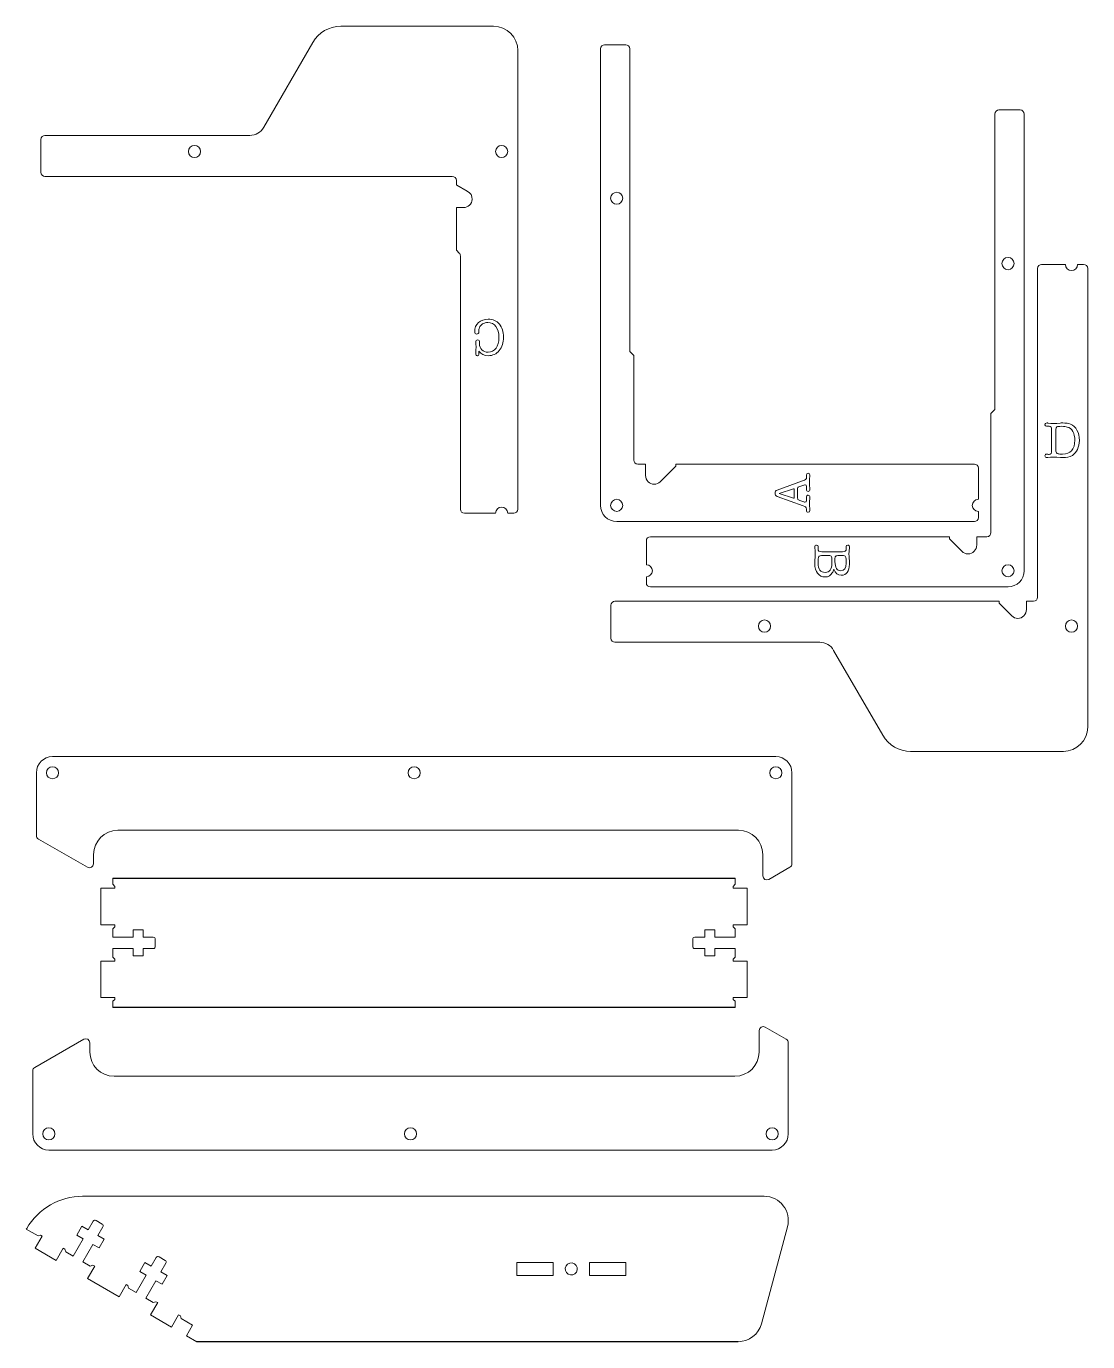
# Model space of a CAD drawing. Header units: inches. Extents: x 1.1 to 52.7, y 1 to 52.6.
# Drawn here: x 4.49 to 14.83, y 39.81 to 52.62 of the extents above; entities that cross this region are included whole.
import ezdxf

# ---------------------------------------------------------------- set-up
doc = ezdxf.new("R2010")
doc.units = ezdxf.units.IN
doc.header["$MEASUREMENT"] = 0
doc.layers.add('Artwork', color=7, linetype='Continuous')

msp = doc.modelspace()

# ---------------------------------------------------------------- linework, layer by layer
at = {"layer": 'Artwork'}
for p, q in [((5.332, 44.324), (11.395, 44.324)), ((11.395, 43.064), (5.332, 43.064)), ((11.423, 39.809), (6.15, 39.809))]:
    msp.add_line(p, q, dxfattribs=at)
at = {"layer": 'Artwork', "lineweight": 5}
for points in [[(7.279, 52.467), (7.335, 52.564), (7.439, 52.624), (7.552, 52.624)], [(7.552, 52.624), (7.552, 52.624), (9.04, 52.624), (9.04, 52.624)], [(9.04, 52.624), (9.171, 52.624), (9.277, 52.518), (9.277, 52.388)], [(6.802, 51.64), (6.802, 51.64), (7.279, 52.467), (7.279, 52.467)], [(10.083, 52.406), (10.083, 52.427), (10.101, 52.445), (10.122, 52.445)], [(10.122, 52.445), (10.122, 52.445), (10.328, 52.445), (10.328, 52.445)], [(10.328, 52.445), (10.35, 52.445), (10.367, 52.427), (10.367, 52.406)], [(9.277, 52.388), (9.277, 52.388), (9.277, 47.919), (9.277, 47.919)], [(10.083, 47.957), (10.083, 47.957), (10.083, 52.406), (10.083, 52.406)], [(13.925, 51.769), (13.925, 51.791), (13.943, 51.809), (13.965, 51.809)], [(13.965, 51.809), (13.965, 51.809), (14.171, 51.809), (14.171, 51.809)], [(14.171, 51.809), (14.192, 51.809), (14.21, 51.791), (14.21, 51.769)], [(14.21, 51.769), (14.21, 51.769), (14.21, 47.32), (14.21, 47.32)], [(4.631, 51.522), (4.631, 51.543), (4.649, 51.561), (4.67, 51.561)], [(4.631, 51.201), (4.631, 51.201), (4.631, 51.522), (4.631, 51.522)], [(4.67, 51.561), (4.67, 51.561), (6.665, 51.561), (6.665, 51.561)], [(6.665, 51.561), (6.722, 51.561), (6.774, 51.591), (6.802, 51.64)], [(4.67, 51.161), (4.649, 51.161), (4.631, 51.179), (4.631, 51.201)], [(8.638, 51.161), (8.638, 51.161), (4.67, 51.161), (4.67, 51.161)], [(8.678, 51.122), (8.678, 51.144), (8.66, 51.161), (8.638, 51.161)], [(8.717, 50.387), (8.717, 50.398), (8.713, 50.408), (8.706, 50.415)], [(8.717, 47.919), (8.717, 47.919), (8.717, 50.387), (8.717, 50.387)], [(14.341, 50.265), (14.341, 50.287), (14.358, 50.304), (14.38, 50.304)], [(14.341, 47.062), (14.341, 47.062), (14.341, 50.265), (14.341, 50.265)], [(14.38, 50.304), (14.38, 50.304), (14.613, 50.304), (14.613, 50.304)], [(14.731, 50.304), (14.731, 50.304), (14.79, 50.304), (14.79, 50.304)], [(14.79, 50.304), (14.812, 50.304), (14.829, 50.287), (14.829, 50.265)], [(14.829, 50.265), (14.829, 50.265), (14.829, 45.796), (14.829, 45.796)], [(10.407, 48.398), (10.407, 48.377), (10.424, 48.359), (10.446, 48.359)], [(13.725, 48.359), (13.746, 48.359), (13.764, 48.341), (13.764, 48.32)], [(13.764, 48.32), (13.764, 48.32), (13.764, 48.016), (13.764, 48.016)], [(10.24, 47.799), (10.153, 47.799), (10.083, 47.87), (10.083, 47.957)], [(8.756, 47.88), (8.735, 47.88), (8.717, 47.898), (8.717, 47.919)], [(9.06, 47.88), (9.06, 47.88), (8.756, 47.88), (8.756, 47.88)], [(9.237, 47.88), (9.237, 47.88), (9.178, 47.88), (9.178, 47.88)], [(9.277, 47.919), (9.277, 47.898), (9.259, 47.88), (9.237, 47.88)], [(13.764, 47.839), (13.764, 47.817), (13.746, 47.799), (13.725, 47.799)], [(13.764, 47.898), (13.764, 47.898), (13.764, 47.839), (13.764, 47.839)], [(13.725, 47.799), (13.725, 47.799), (10.24, 47.799), (10.24, 47.799)], [(13.847, 47.651), (13.868, 47.651), (13.886, 47.669), (13.886, 47.691)], [(10.529, 47.612), (10.529, 47.634), (10.547, 47.651), (10.568, 47.651)], [(10.529, 47.379), (10.529, 47.379), (10.529, 47.612), (10.529, 47.612)], [(14.21, 47.32), (14.21, 47.233), (14.139, 47.163), (14.053, 47.163)], [(10.529, 47.202), (10.529, 47.202), (10.529, 47.261), (10.529, 47.261)], [(10.568, 47.163), (10.547, 47.163), (10.529, 47.18), (10.529, 47.202)], [(14.053, 47.163), (14.053, 47.163), (10.568, 47.163), (10.568, 47.163)], [(14.301, 47.023), (14.323, 47.023), (14.341, 47.04), (14.341, 47.062)], [(10.184, 46.983), (10.184, 47.005), (10.201, 47.023), (10.223, 47.023)], [(10.184, 46.662), (10.184, 46.662), (10.184, 46.983), (10.184, 46.983)], [(10.223, 47.023), (10.223, 47.023), (13.967, 47.023), (13.967, 47.023)], [(10.223, 46.623), (10.201, 46.623), (10.184, 46.641), (10.184, 46.662)], [(12.218, 46.623), (12.218, 46.623), (10.223, 46.623), (10.223, 46.623)], [(12.354, 46.544), (12.326, 46.593), (12.274, 46.623), (12.218, 46.623)], [(12.832, 45.718), (12.832, 45.718), (12.354, 46.544), (12.354, 46.544)], [(14.829, 45.796), (14.829, 45.666), (14.723, 45.56), (14.593, 45.56)], [(13.104, 45.56), (12.992, 45.56), (12.888, 45.62), (12.832, 45.718)], [(4.744, 45.509), (4.657, 45.509), (4.586, 45.439), (4.586, 45.352)], [(11.791, 45.509), (11.791, 45.509), (4.744, 45.509), (4.744, 45.509)], [(11.948, 45.352), (11.948, 45.439), (11.878, 45.509), (11.791, 45.509)], [(14.593, 45.56), (14.593, 45.56), (13.104, 45.56), (13.104, 45.56)], [(4.586, 45.352), (4.586, 45.352), (4.586, 44.739), (4.586, 44.739)], [(11.948, 44.465), (11.948, 44.465), (11.948, 45.352), (11.948, 45.352)], [(4.586, 44.739), (4.586, 44.725), (4.594, 44.712), (4.606, 44.705)], [(5.143, 44.555), (5.143, 44.685), (5.249, 44.791), (5.379, 44.791)], [(5.379, 44.791), (5.379, 44.791), (11.427, 44.791), (11.427, 44.791)], [(11.427, 44.791), (11.558, 44.791), (11.664, 44.685), (11.664, 44.555)], [(4.606, 44.705), (4.606, 44.705), (5.084, 44.431), (5.084, 44.431)], [(5.143, 44.465), (5.143, 44.465), (5.143, 44.555), (5.143, 44.555)], [(11.664, 44.555), (11.664, 44.555), (11.664, 44.347), (11.664, 44.347)], [(5.084, 44.431), (5.111, 44.416), (5.143, 44.435), (5.143, 44.465)], [(11.664, 44.347), (11.664, 44.317), (11.696, 44.298), (11.723, 44.313)], [(11.723, 44.313), (11.723, 44.313), (11.928, 44.431), (11.928, 44.431)], [(11.928, 44.431), (11.941, 44.438), (11.948, 44.451), (11.948, 44.465)], [(5.745, 43.73), (5.745, 43.74), (5.736, 43.749), (5.725, 43.749)], [(5.745, 43.659), (5.745, 43.659), (5.745, 43.73), (5.745, 43.73)], [(11.001, 43.749), (10.99, 43.749), (10.981, 43.74), (10.981, 43.73)], [(10.981, 43.73), (10.981, 43.73), (10.981, 43.659), (10.981, 43.659)], [(5.725, 43.639), (5.736, 43.639), (5.745, 43.648), (5.745, 43.659)], [(10.981, 43.659), (10.981, 43.648), (10.99, 43.639), (11.001, 43.639)], [(11.628, 42.839), (11.628, 42.869), (11.66, 42.888), (11.687, 42.873)], [(11.628, 42.631), (11.628, 42.631), (11.628, 42.839), (11.628, 42.839)], [(11.687, 42.873), (11.687, 42.873), (11.892, 42.755), (11.892, 42.755)], [(4.57, 42.481), (4.57, 42.481), (5.048, 42.755), (5.048, 42.755)], [(5.048, 42.755), (5.074, 42.77), (5.107, 42.751), (5.107, 42.721)], [(5.107, 42.721), (5.107, 42.721), (5.107, 42.631), (5.107, 42.631)], [(11.892, 42.755), (11.905, 42.748), (11.912, 42.735), (11.912, 42.721)], [(11.912, 42.721), (11.912, 42.721), (11.912, 41.834), (11.912, 41.834)], [(5.107, 42.631), (5.107, 42.501), (5.213, 42.395), (5.343, 42.395)], [(11.391, 42.395), (11.522, 42.395), (11.628, 42.501), (11.628, 42.631)], [(4.55, 42.446), (4.55, 42.46), (4.558, 42.474), (4.57, 42.481)], [(4.55, 41.834), (4.55, 41.834), (4.55, 42.446), (4.55, 42.446)], [(5.343, 42.395), (5.343, 42.395), (11.391, 42.395), (11.391, 42.395)], [(4.707, 41.676), (4.621, 41.676), (4.55, 41.747), (4.55, 41.834)], [(11.912, 41.834), (11.912, 41.747), (11.842, 41.676), (11.755, 41.676)], [(11.755, 41.676), (11.755, 41.676), (4.707, 41.676), (4.707, 41.676)], [(4.492, 40.911), (4.604, 41.106), (4.812, 41.226), (5.037, 41.226)], [(5.037, 41.226), (5.037, 41.226), (11.676, 41.226), (11.676, 41.226)], [(11.676, 41.226), (11.831, 41.226), (11.944, 41.079), (11.904, 40.929)], [(5.167, 40.99), (5.157, 40.996), (5.145, 40.992), (5.14, 40.983)], [(5.228, 40.955), (5.228, 40.955), (5.167, 40.99), (5.167, 40.99)], [(5.235, 40.928), (5.241, 40.937), (5.238, 40.949), (5.228, 40.955)], [(11.904, 40.929), (11.904, 40.929), (11.651, 39.984), (11.651, 39.984)], [(5.781, 40.636), (5.771, 40.641), (5.759, 40.638), (5.754, 40.629)], [(5.842, 40.6), (5.842, 40.6), (5.781, 40.636), (5.781, 40.636)], [(5.849, 40.574), (5.855, 40.583), (5.851, 40.595), (5.842, 40.6)], [(11.651, 39.984), (11.623, 39.881), (11.53, 39.809), (11.423, 39.809)]]:
    msp.add_open_spline(points, degree=3, dxfattribs=at)
for points, knots in [([(10.367, 52.406), (10.367, 52.406), (10.367, 49.457), (10.367, 49.457), (10.367, 49.457), (10.367, 49.457), (10.407, 49.417), (10.407, 49.417), (10.407, 49.417), (10.407, 49.417), (10.407, 48.398), (10.407, 48.398)], [0, 0, 0, 0, 0.333333, 0.333333, 0.333333, 0.333333, 0.666667, 0.666667, 0.666667, 0.666667, 1, 1, 1, 1]), ([(13.886, 47.691), (13.886, 47.691), (13.886, 48.852), (13.886, 48.852), (13.886, 48.852), (13.886, 48.852), (13.925, 48.891), (13.925, 48.891), (13.925, 48.891), (13.925, 48.891), (13.925, 51.769), (13.925, 51.769)], [0, 0, 0, 0, 0.333333, 0.333333, 0.333333, 0.333333, 0.666667, 0.666667, 0.666667, 0.666667, 1, 1, 1, 1]), ([(6.186, 51.404), (6.186, 51.436), (6.16, 51.463), (6.127, 51.463), (6.127, 51.463), (6.094, 51.463), (6.068, 51.436), (6.068, 51.404), (6.068, 51.404), (6.068, 51.371), (6.094, 51.345), (6.127, 51.345), (6.127, 51.345), (6.16, 51.345), (6.186, 51.371), (6.186, 51.404)], [0, 0, 0, 0, 0.25, 0.25, 0.25, 0.25, 0.5, 0.5, 0.5, 0.5, 0.75, 0.75, 0.75, 0.75, 1, 1, 1, 1]), ([(9.178, 51.404), (9.178, 51.436), (9.152, 51.463), (9.119, 51.463), (9.119, 51.463), (9.087, 51.463), (9.06, 51.436), (9.06, 51.404), (9.06, 51.404), (9.06, 51.371), (9.087, 51.345), (9.119, 51.345), (9.119, 51.345), (9.152, 51.345), (9.178, 51.371), (9.178, 51.404)], [0, 0, 0, 0, 0.25, 0.25, 0.25, 0.25, 0.5, 0.5, 0.5, 0.5, 0.75, 0.75, 0.75, 0.75, 1, 1, 1, 1]), ([(8.783, 51.019), (8.783, 51.019), (8.684, 51.075), (8.684, 51.075), (8.684, 51.075), (8.684, 51.075), (8.678, 51.075), (8.678, 51.075), (8.678, 51.075), (8.678, 51.075), (8.678, 51.122), (8.678, 51.122)], [0, 0, 0, 0, 0.333333, 0.333333, 0.333333, 0.333333, 0.666667, 0.666667, 0.666667, 0.666667, 1, 1, 1, 1]), ([(8.748, 50.858), (8.792, 50.858), (8.83, 50.893), (8.832, 50.937), (8.832, 50.937), (8.833, 50.973), (8.818, 50.999), (8.783, 51.019)], [0, 0, 0, 0, 0.5, 0.5, 0.5, 0.5, 1, 1, 1, 1]), ([(10.24, 50.89), (10.273, 50.89), (10.299, 50.916), (10.299, 50.949), (10.299, 50.949), (10.299, 50.981), (10.273, 51.008), (10.24, 51.008), (10.24, 51.008), (10.208, 51.008), (10.181, 50.981), (10.181, 50.949), (10.181, 50.949), (10.181, 50.916), (10.208, 50.89), (10.24, 50.89)], [0, 0, 0, 0, 0.25, 0.25, 0.25, 0.25, 0.5, 0.5, 0.5, 0.5, 0.75, 0.75, 0.75, 0.75, 1, 1, 1, 1]), ([(8.706, 50.415), (8.706, 50.415), (8.678, 50.443), (8.678, 50.443), (8.678, 50.443), (8.678, 50.443), (8.678, 50.858), (8.678, 50.858), (8.678, 50.858), (8.678, 50.858), (8.748, 50.858), (8.748, 50.858)], [0, 0, 0, 0, 0.333333, 0.333333, 0.333333, 0.333333, 0.666667, 0.666667, 0.666667, 0.666667, 1, 1, 1, 1]), ([(14.053, 50.372), (14.02, 50.372), (13.993, 50.345), (13.993, 50.312), (13.993, 50.312), (13.993, 50.28), (14.02, 50.253), (14.053, 50.253), (14.053, 50.253), (14.085, 50.253), (14.112, 50.28), (14.112, 50.312), (14.112, 50.312), (14.112, 50.345), (14.085, 50.372), (14.053, 50.372)], [0, 0, 0, 0, 0.25, 0.25, 0.25, 0.25, 0.5, 0.5, 0.5, 0.5, 0.75, 0.75, 0.75, 0.75, 1, 1, 1, 1]), ([(14.613, 50.304), (14.613, 50.272), (14.639, 50.245), (14.672, 50.245), (14.672, 50.245), (14.704, 50.245), (14.731, 50.272), (14.731, 50.304)], [0, 0, 0, 0, 0.5, 0.5, 0.5, 0.5, 1, 1, 1, 1]), ([(10.446, 48.359), (10.446, 48.359), (10.521, 48.359), (10.521, 48.359), (10.521, 48.359), (10.521, 48.359), (10.521, 48.249), (10.521, 48.249)], [0, 0, 0, 0, 0.5, 0.5, 0.5, 0.5, 1, 1, 1, 1]), ([(10.664, 48.187), (10.664, 48.187), (10.816, 48.339), (10.816, 48.339), (10.816, 48.339), (10.816, 48.339), (10.816, 48.359), (10.816, 48.359), (10.816, 48.359), (10.816, 48.359), (13.725, 48.359), (13.725, 48.359)], [0, 0, 0, 0, 0.333333, 0.333333, 0.333333, 0.333333, 0.666667, 0.666667, 0.666667, 0.666667, 1, 1, 1, 1]), ([(10.521, 48.249), (10.521, 48.202), (10.56, 48.161), (10.607, 48.162), (10.607, 48.162), (10.629, 48.163), (10.649, 48.172), (10.664, 48.187)], [0, 0, 0, 0, 0.5, 0.5, 0.5, 0.5, 1, 1, 1, 1]), ([(9.178, 47.88), (9.178, 47.913), (9.152, 47.939), (9.119, 47.939), (9.119, 47.939), (9.087, 47.939), (9.06, 47.913), (9.06, 47.88)], [0, 0, 0, 0, 0.5, 0.5, 0.5, 0.5, 1, 1, 1, 1]), ([(10.24, 47.898), (10.273, 47.898), (10.299, 47.924), (10.299, 47.957), (10.299, 47.957), (10.299, 47.989), (10.273, 48.016), (10.24, 48.016), (10.24, 48.016), (10.208, 48.016), (10.181, 47.989), (10.181, 47.957), (10.181, 47.957), (10.181, 47.924), (10.208, 47.898), (10.24, 47.898)], [0, 0, 0, 0, 0.25, 0.25, 0.25, 0.25, 0.5, 0.5, 0.5, 0.5, 0.75, 0.75, 0.75, 0.75, 1, 1, 1, 1]), ([(13.764, 48.016), (13.731, 48.016), (13.705, 47.989), (13.705, 47.957), (13.705, 47.957), (13.705, 47.924), (13.731, 47.898), (13.764, 47.898)], [0, 0, 0, 0, 0.5, 0.5, 0.5, 0.5, 1, 1, 1, 1]), ([(10.568, 47.651), (10.568, 47.651), (13.483, 47.651), (13.483, 47.651), (13.483, 47.651), (13.483, 47.651), (13.483, 47.631), (13.483, 47.631), (13.483, 47.631), (13.483, 47.631), (13.605, 47.508), (13.605, 47.508)], [0, 0, 0, 0, 0.333333, 0.333333, 0.333333, 0.333333, 0.666667, 0.666667, 0.666667, 0.666667, 1, 1, 1, 1]), ([(13.605, 47.508), (13.62, 47.494), (13.64, 47.484), (13.663, 47.484), (13.663, 47.484), (13.71, 47.483), (13.748, 47.524), (13.748, 47.571)], [0, 0, 0, 0, 0.5, 0.5, 0.5, 0.5, 1, 1, 1, 1]), ([(13.748, 47.571), (13.748, 47.571), (13.748, 47.651), (13.748, 47.651), (13.748, 47.651), (13.748, 47.651), (13.847, 47.651), (13.847, 47.651)], [0, 0, 0, 0, 0.5, 0.5, 0.5, 0.5, 1, 1, 1, 1]), ([(10.529, 47.261), (10.562, 47.261), (10.588, 47.288), (10.588, 47.32), (10.588, 47.32), (10.588, 47.353), (10.562, 47.379), (10.529, 47.379)], [0, 0, 0, 0, 0.5, 0.5, 0.5, 0.5, 1, 1, 1, 1]), ([(14.053, 47.379), (14.02, 47.379), (13.993, 47.353), (13.993, 47.32), (13.993, 47.32), (13.993, 47.288), (14.02, 47.261), (14.053, 47.261), (14.053, 47.261), (14.085, 47.261), (14.112, 47.288), (14.112, 47.32), (14.112, 47.32), (14.112, 47.353), (14.085, 47.379), (14.053, 47.379)], [0, 0, 0, 0, 0.25, 0.25, 0.25, 0.25, 0.5, 0.5, 0.5, 0.5, 0.75, 0.75, 0.75, 0.75, 1, 1, 1, 1]), ([(13.967, 47.023), (13.967, 47.023), (13.967, 47.003), (13.967, 47.003), (13.967, 47.003), (13.967, 47.003), (14.09, 46.88), (14.09, 46.88)], [0, 0, 0, 0, 0.5, 0.5, 0.5, 0.5, 1, 1, 1, 1]), ([(14.09, 46.88), (14.104, 46.865), (14.125, 46.856), (14.147, 46.855), (14.147, 46.855), (14.194, 46.854), (14.233, 46.895), (14.233, 46.943)], [0, 0, 0, 0, 0.5, 0.5, 0.5, 0.5, 1, 1, 1, 1]), ([(14.233, 46.943), (14.233, 46.943), (14.233, 47.023), (14.233, 47.023), (14.233, 47.023), (14.233, 47.023), (14.301, 47.023), (14.301, 47.023)], [0, 0, 0, 0, 0.5, 0.5, 0.5, 0.5, 1, 1, 1, 1]), ([(11.621, 46.781), (11.621, 46.748), (11.647, 46.721), (11.68, 46.721), (11.68, 46.721), (11.712, 46.721), (11.739, 46.748), (11.739, 46.781), (11.739, 46.781), (11.739, 46.813), (11.712, 46.84), (11.68, 46.84), (11.68, 46.84), (11.647, 46.84), (11.621, 46.813), (11.621, 46.781)], [0, 0, 0, 0, 0.25, 0.25, 0.25, 0.25, 0.5, 0.5, 0.5, 0.5, 0.75, 0.75, 0.75, 0.75, 1, 1, 1, 1]), ([(14.613, 46.781), (14.613, 46.748), (14.639, 46.721), (14.672, 46.721), (14.672, 46.721), (14.704, 46.721), (14.731, 46.748), (14.731, 46.781), (14.731, 46.781), (14.731, 46.813), (14.704, 46.84), (14.672, 46.84), (14.672, 46.84), (14.639, 46.84), (14.613, 46.813), (14.613, 46.781)], [0, 0, 0, 0, 0.25, 0.25, 0.25, 0.25, 0.5, 0.5, 0.5, 0.5, 0.75, 0.75, 0.75, 0.75, 1, 1, 1, 1]), ([(4.744, 45.411), (4.711, 45.411), (4.684, 45.384), (4.684, 45.352), (4.684, 45.352), (4.684, 45.319), (4.711, 45.293), (4.744, 45.293), (4.744, 45.293), (4.776, 45.293), (4.803, 45.319), (4.803, 45.352), (4.803, 45.352), (4.803, 45.384), (4.776, 45.411), (4.744, 45.411)], [0, 0, 0, 0, 0.25, 0.25, 0.25, 0.25, 0.5, 0.5, 0.5, 0.5, 0.75, 0.75, 0.75, 0.75, 1, 1, 1, 1]), ([(8.267, 45.411), (8.235, 45.411), (8.208, 45.384), (8.208, 45.352), (8.208, 45.352), (8.208, 45.319), (8.235, 45.293), (8.267, 45.293), (8.267, 45.293), (8.3, 45.293), (8.326, 45.319), (8.326, 45.352), (8.326, 45.352), (8.326, 45.384), (8.3, 45.411), (8.267, 45.411)], [0, 0, 0, 0, 0.25, 0.25, 0.25, 0.25, 0.5, 0.5, 0.5, 0.5, 0.75, 0.75, 0.75, 0.75, 1, 1, 1, 1]), ([(11.791, 45.411), (11.758, 45.411), (11.732, 45.384), (11.732, 45.352), (11.732, 45.352), (11.732, 45.319), (11.758, 45.293), (11.791, 45.293), (11.791, 45.293), (11.823, 45.293), (11.85, 45.319), (11.85, 45.352), (11.85, 45.352), (11.85, 45.384), (11.823, 45.411), (11.791, 45.411)], [0, 0, 0, 0, 0.25, 0.25, 0.25, 0.25, 0.5, 0.5, 0.5, 0.5, 0.75, 0.75, 0.75, 0.75, 1, 1, 1, 1]), ([(5.725, 43.749), (5.725, 43.749), (5.627, 43.749), (5.627, 43.749), (5.627, 43.749), (5.627, 43.749), (5.627, 43.82), (5.627, 43.82), (5.627, 43.82), (5.627, 43.82), (5.529, 43.82), (5.529, 43.82), (5.529, 43.82), (5.529, 43.82), (5.529, 43.749), (5.529, 43.749), (5.529, 43.749), (5.529, 43.749), (5.332, 43.749), (5.332, 43.749), (5.332, 43.749), (5.332, 43.749), (5.332, 43.832), (5.332, 43.832), (5.332, 43.832), (5.332, 43.832), (5.351, 43.852), (5.351, 43.852), (5.351, 43.852), (5.351, 43.852), (5.351, 43.871), (5.351, 43.871), (5.351, 43.871), (5.351, 43.871), (5.214, 43.871), (5.214, 43.871), (5.214, 43.871), (5.214, 43.871), (5.214, 44.226), (5.214, 44.226), (5.214, 44.226), (5.214, 44.226), (5.351, 44.226), (5.351, 44.226), (5.351, 44.226), (5.351, 44.226), (5.351, 44.245), (5.351, 44.245), (5.351, 44.245), (5.351, 44.245), (5.332, 44.265), (5.332, 44.265), (5.332, 44.265), (5.332, 44.265), (5.332, 44.324), (5.332, 44.324)], [0, 0, 0, 0, 0.071429, 0.071429, 0.071429, 0.071429, 0.142857, 0.142857, 0.142857, 0.142857, 0.214286, 0.214286, 0.214286, 0.214286, 0.285714, 0.285714, 0.285714, 0.285714, 0.357143, 0.357143, 0.357143, 0.357143, 0.428571, 0.428571, 0.428571, 0.428571, 0.5, 0.5, 0.5, 0.5, 0.571429, 0.571429, 0.571429, 0.571429, 0.642857, 0.642857, 0.642857, 0.642857, 0.714286, 0.714286, 0.714286, 0.714286, 0.785714, 0.785714, 0.785714, 0.785714, 0.857143, 0.857143, 0.857143, 0.857143, 0.928571, 0.928571, 0.928571, 0.928571, 1, 1, 1, 1]), ([(11.395, 44.324), (11.395, 44.324), (11.395, 44.265), (11.395, 44.265), (11.395, 44.265), (11.395, 44.265), (11.375, 44.245), (11.375, 44.245), (11.375, 44.245), (11.375, 44.245), (11.375, 44.226), (11.375, 44.226), (11.375, 44.226), (11.375, 44.226), (11.513, 44.226), (11.513, 44.226), (11.513, 44.226), (11.513, 44.226), (11.513, 43.871), (11.513, 43.871), (11.513, 43.871), (11.513, 43.871), (11.375, 43.871), (11.375, 43.871), (11.375, 43.871), (11.375, 43.871), (11.375, 43.852), (11.375, 43.852), (11.375, 43.852), (11.375, 43.852), (11.395, 43.832), (11.395, 43.832), (11.395, 43.832), (11.395, 43.832), (11.395, 43.749), (11.395, 43.749), (11.395, 43.749), (11.395, 43.749), (11.198, 43.749), (11.198, 43.749), (11.198, 43.749), (11.198, 43.749), (11.198, 43.82), (11.198, 43.82), (11.198, 43.82), (11.198, 43.82), (11.099, 43.82), (11.099, 43.82), (11.099, 43.82), (11.099, 43.82), (11.099, 43.749), (11.099, 43.749), (11.099, 43.749), (11.099, 43.749), (11.001, 43.749), (11.001, 43.749)], [0, 0, 0, 0, 0.071429, 0.071429, 0.071429, 0.071429, 0.142857, 0.142857, 0.142857, 0.142857, 0.214286, 0.214286, 0.214286, 0.214286, 0.285714, 0.285714, 0.285714, 0.285714, 0.357143, 0.357143, 0.357143, 0.357143, 0.428571, 0.428571, 0.428571, 0.428571, 0.5, 0.5, 0.5, 0.5, 0.571429, 0.571429, 0.571429, 0.571429, 0.642857, 0.642857, 0.642857, 0.642857, 0.714286, 0.714286, 0.714286, 0.714286, 0.785714, 0.785714, 0.785714, 0.785714, 0.857143, 0.857143, 0.857143, 0.857143, 0.928571, 0.928571, 0.928571, 0.928571, 1, 1, 1, 1]), ([(5.332, 43.064), (5.332, 43.064), (5.332, 43.127), (5.332, 43.127), (5.332, 43.127), (5.332, 43.127), (5.351, 43.143), (5.351, 43.143), (5.351, 43.143), (5.351, 43.143), (5.351, 43.163), (5.351, 43.163), (5.351, 43.163), (5.351, 43.163), (5.214, 43.163), (5.214, 43.163), (5.214, 43.163), (5.214, 43.163), (5.214, 43.517), (5.214, 43.517), (5.214, 43.517), (5.214, 43.517), (5.351, 43.517), (5.351, 43.517), (5.351, 43.517), (5.351, 43.517), (5.351, 43.537), (5.351, 43.537), (5.351, 43.537), (5.351, 43.537), (5.332, 43.556), (5.332, 43.556), (5.332, 43.556), (5.332, 43.556), (5.332, 43.639), (5.332, 43.639), (5.332, 43.639), (5.332, 43.639), (5.529, 43.639), (5.529, 43.639), (5.529, 43.639), (5.529, 43.639), (5.529, 43.568), (5.529, 43.568), (5.529, 43.568), (5.529, 43.568), (5.627, 43.568), (5.627, 43.568), (5.627, 43.568), (5.627, 43.568), (5.627, 43.639), (5.627, 43.639), (5.627, 43.639), (5.627, 43.639), (5.725, 43.639), (5.725, 43.639)], [0, 0, 0, 0, 0.071429, 0.071429, 0.071429, 0.071429, 0.142857, 0.142857, 0.142857, 0.142857, 0.214286, 0.214286, 0.214286, 0.214286, 0.285714, 0.285714, 0.285714, 0.285714, 0.357143, 0.357143, 0.357143, 0.357143, 0.428571, 0.428571, 0.428571, 0.428571, 0.5, 0.5, 0.5, 0.5, 0.571429, 0.571429, 0.571429, 0.571429, 0.642857, 0.642857, 0.642857, 0.642857, 0.714286, 0.714286, 0.714286, 0.714286, 0.785714, 0.785714, 0.785714, 0.785714, 0.857143, 0.857143, 0.857143, 0.857143, 0.928571, 0.928571, 0.928571, 0.928571, 1, 1, 1, 1]), ([(11.001, 43.639), (11.001, 43.639), (11.099, 43.639), (11.099, 43.639), (11.099, 43.639), (11.099, 43.639), (11.099, 43.568), (11.099, 43.568), (11.099, 43.568), (11.099, 43.568), (11.198, 43.568), (11.198, 43.568), (11.198, 43.568), (11.198, 43.568), (11.198, 43.639), (11.198, 43.639), (11.198, 43.639), (11.198, 43.639), (11.395, 43.639), (11.395, 43.639), (11.395, 43.639), (11.395, 43.639), (11.395, 43.556), (11.395, 43.556), (11.395, 43.556), (11.395, 43.556), (11.375, 43.537), (11.375, 43.537), (11.375, 43.537), (11.375, 43.537), (11.375, 43.517), (11.375, 43.517), (11.375, 43.517), (11.375, 43.517), (11.513, 43.517), (11.513, 43.517), (11.513, 43.517), (11.513, 43.517), (11.513, 43.163), (11.513, 43.163), (11.513, 43.163), (11.513, 43.163), (11.375, 43.163), (11.375, 43.163), (11.375, 43.163), (11.375, 43.163), (11.375, 43.143), (11.375, 43.143), (11.375, 43.143), (11.375, 43.143), (11.395, 43.127), (11.395, 43.127), (11.395, 43.127), (11.395, 43.127), (11.395, 43.064), (11.395, 43.064)], [0, 0, 0, 0, 0.071429, 0.071429, 0.071429, 0.071429, 0.142857, 0.142857, 0.142857, 0.142857, 0.214286, 0.214286, 0.214286, 0.214286, 0.285714, 0.285714, 0.285714, 0.285714, 0.357143, 0.357143, 0.357143, 0.357143, 0.428571, 0.428571, 0.428571, 0.428571, 0.5, 0.5, 0.5, 0.5, 0.571429, 0.571429, 0.571429, 0.571429, 0.642857, 0.642857, 0.642857, 0.642857, 0.714286, 0.714286, 0.714286, 0.714286, 0.785714, 0.785714, 0.785714, 0.785714, 0.857143, 0.857143, 0.857143, 0.857143, 0.928571, 0.928571, 0.928571, 0.928571, 1, 1, 1, 1]), ([(4.707, 41.893), (4.675, 41.893), (4.648, 41.867), (4.648, 41.834), (4.648, 41.834), (4.648, 41.801), (4.675, 41.775), (4.707, 41.775), (4.707, 41.775), (4.74, 41.775), (4.767, 41.801), (4.767, 41.834), (4.767, 41.834), (4.767, 41.867), (4.74, 41.893), (4.707, 41.893)], [0, 0, 0, 0, 0.25, 0.25, 0.25, 0.25, 0.5, 0.5, 0.5, 0.5, 0.75, 0.75, 0.75, 0.75, 1, 1, 1, 1]), ([(8.231, 41.893), (8.198, 41.893), (8.172, 41.867), (8.172, 41.834), (8.172, 41.834), (8.172, 41.801), (8.198, 41.775), (8.231, 41.775), (8.231, 41.775), (8.264, 41.775), (8.29, 41.801), (8.29, 41.834), (8.29, 41.834), (8.29, 41.867), (8.264, 41.893), (8.231, 41.893)], [0, 0, 0, 0, 0.25, 0.25, 0.25, 0.25, 0.5, 0.5, 0.5, 0.5, 0.75, 0.75, 0.75, 0.75, 1, 1, 1, 1]), ([(11.755, 41.893), (11.722, 41.893), (11.696, 41.867), (11.696, 41.834), (11.696, 41.834), (11.696, 41.801), (11.722, 41.775), (11.755, 41.775), (11.755, 41.775), (11.787, 41.775), (11.814, 41.801), (11.814, 41.834), (11.814, 41.834), (11.814, 41.867), (11.787, 41.893), (11.755, 41.893)], [0, 0, 0, 0, 0.25, 0.25, 0.25, 0.25, 0.5, 0.5, 0.5, 0.5, 0.75, 0.75, 0.75, 0.75, 1, 1, 1, 1]), ([(5.14, 40.983), (5.14, 40.983), (5.091, 40.898), (5.091, 40.898), (5.091, 40.898), (5.091, 40.898), (5.029, 40.933), (5.029, 40.933), (5.029, 40.933), (5.029, 40.933), (4.98, 40.848), (4.98, 40.848), (4.98, 40.848), (4.98, 40.848), (5.042, 40.812), (5.042, 40.812), (5.042, 40.812), (5.042, 40.812), (4.943, 40.642), (4.943, 40.642), (4.943, 40.642), (4.943, 40.642), (4.872, 40.683), (4.872, 40.683), (4.872, 40.683), (4.872, 40.683), (4.864, 40.71), (4.864, 40.71), (4.864, 40.71), (4.864, 40.71), (4.847, 40.72), (4.847, 40.72), (4.847, 40.72), (4.847, 40.72), (4.778, 40.601), (4.778, 40.601), (4.778, 40.601), (4.778, 40.601), (4.574, 40.719), (4.574, 40.719), (4.574, 40.719), (4.574, 40.719), (4.643, 40.838), (4.643, 40.838), (4.643, 40.838), (4.643, 40.838), (4.626, 40.848), (4.626, 40.848), (4.626, 40.848), (4.626, 40.848), (4.602, 40.839), (4.602, 40.839), (4.602, 40.839), (4.602, 40.839), (4.488, 40.905), (4.488, 40.905), (4.488, 40.905), (4.488, 40.905), (4.492, 40.911), (4.492, 40.911)], [0, 0, 0, 0, 0.066667, 0.066667, 0.066667, 0.066667, 0.133333, 0.133333, 0.133333, 0.133333, 0.2, 0.2, 0.2, 0.2, 0.266667, 0.266667, 0.266667, 0.266667, 0.333333, 0.333333, 0.333333, 0.333333, 0.4, 0.4, 0.4, 0.4, 0.466667, 0.466667, 0.466667, 0.466667, 0.533333, 0.533333, 0.533333, 0.533333, 0.6, 0.6, 0.6, 0.6, 0.666667, 0.666667, 0.666667, 0.666667, 0.733333, 0.733333, 0.733333, 0.733333, 0.8, 0.8, 0.8, 0.8, 0.866667, 0.866667, 0.866667, 0.866667, 0.933333, 0.933333, 0.933333, 0.933333, 1, 1, 1, 1]), ([(5.754, 40.629), (5.754, 40.629), (5.704, 40.543), (5.704, 40.543), (5.704, 40.543), (5.704, 40.543), (5.643, 40.579), (5.643, 40.579), (5.643, 40.579), (5.643, 40.579), (5.594, 40.494), (5.594, 40.494), (5.594, 40.494), (5.594, 40.494), (5.655, 40.458), (5.655, 40.458), (5.655, 40.458), (5.655, 40.458), (5.557, 40.288), (5.557, 40.288), (5.557, 40.288), (5.557, 40.288), (5.485, 40.329), (5.485, 40.329), (5.485, 40.329), (5.485, 40.329), (5.478, 40.356), (5.478, 40.356), (5.478, 40.356), (5.478, 40.356), (5.461, 40.366), (5.461, 40.366), (5.461, 40.366), (5.461, 40.366), (5.392, 40.246), (5.392, 40.246), (5.392, 40.246), (5.392, 40.246), (5.085, 40.424), (5.085, 40.424), (5.085, 40.424), (5.085, 40.424), (5.154, 40.543), (5.154, 40.543), (5.154, 40.543), (5.154, 40.543), (5.137, 40.553), (5.137, 40.553), (5.137, 40.553), (5.137, 40.553), (5.11, 40.546), (5.11, 40.546), (5.11, 40.546), (5.11, 40.546), (5.039, 40.587), (5.039, 40.587), (5.039, 40.587), (5.039, 40.587), (5.137, 40.757), (5.137, 40.757), (5.137, 40.757), (5.137, 40.757), (5.198, 40.722), (5.198, 40.722), (5.198, 40.722), (5.198, 40.722), (5.248, 40.807), (5.248, 40.807), (5.248, 40.807), (5.248, 40.807), (5.186, 40.843), (5.186, 40.843), (5.186, 40.843), (5.186, 40.843), (5.235, 40.928), (5.235, 40.928)], [0, 0, 0, 0, 0.052632, 0.052632, 0.052632, 0.052632, 0.105263, 0.105263, 0.105263, 0.105263, 0.157895, 0.157895, 0.157895, 0.157895, 0.210526, 0.210526, 0.210526, 0.210526, 0.263158, 0.263158, 0.263158, 0.263158, 0.315789, 0.315789, 0.315789, 0.315789, 0.368421, 0.368421, 0.368421, 0.368421, 0.421053, 0.421053, 0.421053, 0.421053, 0.473684, 0.473684, 0.473684, 0.473684, 0.526316, 0.526316, 0.526316, 0.526316, 0.578947, 0.578947, 0.578947, 0.578947, 0.631579, 0.631579, 0.631579, 0.631579, 0.684211, 0.684211, 0.684211, 0.684211, 0.736842, 0.736842, 0.736842, 0.736842, 0.789474, 0.789474, 0.789474, 0.789474, 0.842105, 0.842105, 0.842105, 0.842105, 0.894737, 0.894737, 0.894737, 0.894737, 0.947368, 0.947368, 0.947368, 0.947368, 1, 1, 1, 1]), ([(6.15, 39.809), (6.15, 39.809), (6.048, 39.867), (6.048, 39.867), (6.048, 39.867), (6.048, 39.867), (6.107, 39.97), (6.107, 39.97), (6.107, 39.97), (6.107, 39.97), (5.997, 40.034), (5.997, 40.034), (5.997, 40.034), (5.997, 40.034), (5.989, 40.061), (5.989, 40.061), (5.989, 40.061), (5.989, 40.061), (5.972, 40.07), (5.972, 40.07), (5.972, 40.07), (5.972, 40.07), (5.904, 39.951), (5.904, 39.951), (5.904, 39.951), (5.904, 39.951), (5.699, 40.069), (5.699, 40.069), (5.699, 40.069), (5.699, 40.069), (5.768, 40.189), (5.768, 40.189), (5.768, 40.189), (5.768, 40.189), (5.751, 40.198), (5.751, 40.198), (5.751, 40.198), (5.751, 40.198), (5.724, 40.191), (5.724, 40.191), (5.724, 40.191), (5.724, 40.191), (5.652, 40.233), (5.652, 40.233), (5.652, 40.233), (5.652, 40.233), (5.751, 40.403), (5.751, 40.403), (5.751, 40.403), (5.751, 40.403), (5.812, 40.368), (5.812, 40.368), (5.812, 40.368), (5.812, 40.368), (5.861, 40.453), (5.861, 40.453), (5.861, 40.453), (5.861, 40.453), (5.8, 40.488), (5.8, 40.488), (5.8, 40.488), (5.8, 40.488), (5.849, 40.574), (5.849, 40.574)], [0, 0, 0, 0, 0.0625, 0.0625, 0.0625, 0.0625, 0.125, 0.125, 0.125, 0.125, 0.1875, 0.1875, 0.1875, 0.1875, 0.25, 0.25, 0.25, 0.25, 0.3125, 0.3125, 0.3125, 0.3125, 0.375, 0.375, 0.375, 0.375, 0.4375, 0.4375, 0.4375, 0.4375, 0.5, 0.5, 0.5, 0.5, 0.5625, 0.5625, 0.5625, 0.5625, 0.625, 0.625, 0.625, 0.625, 0.6875, 0.6875, 0.6875, 0.6875, 0.75, 0.75, 0.75, 0.75, 0.8125, 0.8125, 0.8125, 0.8125, 0.875, 0.875, 0.875, 0.875, 0.9375, 0.9375, 0.9375, 0.9375, 1, 1, 1, 1]), ([(9.62, 40.454), (9.62, 40.454), (9.62, 40.58), (9.62, 40.58), (9.62, 40.58), (9.62, 40.58), (9.266, 40.58), (9.266, 40.58), (9.266, 40.58), (9.266, 40.58), (9.266, 40.454), (9.266, 40.454), (9.266, 40.454), (9.266, 40.454), (9.62, 40.454), (9.62, 40.454)], [0, 0, 0, 0, 0.25, 0.25, 0.25, 0.25, 0.5, 0.5, 0.5, 0.5, 0.75, 0.75, 0.75, 0.75, 1, 1, 1, 1]), ([(9.789, 40.459), (9.822, 40.454), (9.851, 40.477), (9.856, 40.509), (9.856, 40.509), (9.861, 40.541), (9.838, 40.571), (9.806, 40.576), (9.806, 40.576), (9.773, 40.58), (9.744, 40.558), (9.739, 40.526), (9.739, 40.526), (9.734, 40.493), (9.757, 40.463), (9.789, 40.459)], [0, 0, 0, 0, 0.25, 0.25, 0.25, 0.25, 0.5, 0.5, 0.5, 0.5, 0.75, 0.75, 0.75, 0.75, 1, 1, 1, 1]), ([(10.329, 40.454), (10.329, 40.454), (10.329, 40.58), (10.329, 40.58), (10.329, 40.58), (10.329, 40.58), (9.975, 40.58), (9.975, 40.58), (9.975, 40.58), (9.975, 40.58), (9.975, 40.454), (9.975, 40.454), (9.975, 40.454), (9.975, 40.454), (10.329, 40.454), (10.329, 40.454)], [0, 0, 0, 0, 0.25, 0.25, 0.25, 0.25, 0.5, 0.5, 0.5, 0.5, 0.75, 0.75, 0.75, 0.75, 1, 1, 1, 1])]:
    msp.add_open_spline(points, degree=3, knots=knots, dxfattribs=at)
at = {"layer": 'Artwork', "color": 22, "lineweight": 5}
for points, knots in [([(8.904, 49.53), (8.903, 49.506), (8.91, 49.486), (8.926, 49.472), (8.926, 49.472), (8.942, 49.457), (8.962, 49.449), (8.987, 49.449), (8.987, 49.449), (9.02, 49.449), (9.046, 49.462), (9.065, 49.487), (9.065, 49.487), (9.083, 49.513), (9.093, 49.548), (9.093, 49.592), (9.093, 49.592), (9.093, 49.638), (9.083, 49.674), (9.064, 49.699), (9.064, 49.699), (9.045, 49.725), (9.018, 49.738), (8.984, 49.738), (8.984, 49.738), (8.965, 49.738), (8.949, 49.733), (8.934, 49.724), (8.934, 49.724), (8.919, 49.715), (8.909, 49.703), (8.903, 49.688), (8.903, 49.688), (8.899, 49.679), (8.897, 49.666), (8.897, 49.649), (8.897, 49.649), (8.897, 49.634), (8.89, 49.626), (8.877, 49.626), (8.877, 49.626), (8.864, 49.626), (8.857, 49.634), (8.857, 49.649), (8.857, 49.649), (8.857, 49.685), (8.869, 49.714), (8.894, 49.737), (8.894, 49.737), (8.918, 49.759), (8.95, 49.771), (8.989, 49.771), (8.989, 49.771), (9.034, 49.771), (9.07, 49.755), (9.097, 49.723), (9.097, 49.723), (9.124, 49.692), (9.137, 49.649), (9.137, 49.597), (9.137, 49.597), (9.137, 49.542), (9.123, 49.499), (9.096, 49.465), (9.096, 49.465), (9.068, 49.432), (9.032, 49.415), (8.987, 49.415)], [0, 0, 0, 0, 0.058824, 0.058824, 0.058824, 0.058824, 0.117647, 0.117647, 0.117647, 0.117647, 0.176471, 0.176471, 0.176471, 0.176471, 0.235294, 0.235294, 0.235294, 0.235294, 0.294118, 0.294118, 0.294118, 0.294118, 0.352941, 0.352941, 0.352941, 0.352941, 0.411765, 0.411765, 0.411765, 0.411765, 0.470588, 0.470588, 0.470588, 0.470588, 0.529412, 0.529412, 0.529412, 0.529412, 0.588235, 0.588235, 0.588235, 0.588235, 0.647059, 0.647059, 0.647059, 0.647059, 0.705882, 0.705882, 0.705882, 0.705882, 0.764706, 0.764706, 0.764706, 0.764706, 0.823529, 0.823529, 0.823529, 0.823529, 0.882353, 0.882353, 0.882353, 0.882353, 0.941176, 0.941176, 0.941176, 0.941176, 1, 1, 1, 1]), ([(8.867, 49.546), (8.867, 49.561), (8.873, 49.569), (8.885, 49.569), (8.885, 49.569), (8.898, 49.569), (8.904, 49.562), (8.904, 49.547)], [0, 0, 0, 0, 0.5, 0.5, 0.5, 0.5, 1, 1, 1, 1]), ([(8.869, 49.522), (8.869, 49.522), (8.867, 49.541), (8.867, 49.541), (8.867, 49.541), (8.867, 49.541), (8.867, 49.546), (8.867, 49.546)], [0, 0, 0, 0, 0.5, 0.5, 0.5, 0.5, 1, 1, 1, 1]), ([(8.897, 49.452), (8.897, 49.45), (8.897, 49.448), (8.897, 49.446), (8.897, 49.446), (8.897, 49.444), (8.898, 49.443), (8.898, 49.443), (8.898, 49.443), (8.898, 49.435), (8.899, 49.432), (8.899, 49.433), (8.899, 49.433), (8.899, 49.421), (8.893, 49.415), (8.883, 49.415), (8.883, 49.415), (8.872, 49.415), (8.867, 49.422), (8.867, 49.436), (8.867, 49.436), (8.867, 49.439), (8.867, 49.447), (8.868, 49.46), (8.868, 49.46), (8.869, 49.477), (8.87, 49.488), (8.87, 49.495), (8.87, 49.495), (8.87, 49.504), (8.87, 49.513), (8.869, 49.522)], [0, 0, 0, 0, 0.125, 0.125, 0.125, 0.125, 0.25, 0.25, 0.25, 0.25, 0.375, 0.375, 0.375, 0.375, 0.5, 0.5, 0.5, 0.5, 0.625, 0.625, 0.625, 0.625, 0.75, 0.75, 0.75, 0.75, 0.875, 0.875, 0.875, 0.875, 1, 1, 1, 1]), ([(14.478, 48.691), (14.478, 48.716), (14.47, 48.729), (14.453, 48.729), (14.453, 48.729), (14.45, 48.729), (14.446, 48.729), (14.442, 48.728), (14.442, 48.728), (14.436, 48.727), (14.432, 48.727), (14.429, 48.727), (14.429, 48.727), (14.418, 48.727), (14.413, 48.732), (14.413, 48.743), (14.413, 48.743), (14.413, 48.754), (14.421, 48.76), (14.436, 48.76), (14.436, 48.76), (14.437, 48.76), (14.439, 48.76), (14.442, 48.759)], [0, 0, 0, 0, 0.166667, 0.166667, 0.166667, 0.166667, 0.333333, 0.333333, 0.333333, 0.333333, 0.5, 0.5, 0.5, 0.5, 0.666667, 0.666667, 0.666667, 0.666667, 0.833333, 0.833333, 0.833333, 0.833333, 1, 1, 1, 1]), ([(14.469, 48.756), (14.479, 48.755), (14.489, 48.754), (14.501, 48.754), (14.501, 48.754), (14.51, 48.754), (14.519, 48.754), (14.529, 48.755)], [0, 0, 0, 0, 0.5, 0.5, 0.5, 0.5, 1, 1, 1, 1]), ([(14.52, 48.486), (14.52, 48.471), (14.528, 48.461), (14.543, 48.458), (14.543, 48.458), (14.548, 48.457), (14.562, 48.456), (14.585, 48.456), (14.585, 48.456), (14.625, 48.456), (14.654, 48.467), (14.672, 48.488), (14.672, 48.488), (14.693, 48.514), (14.704, 48.549), (14.704, 48.591), (14.704, 48.591), (14.704, 48.624), (14.697, 48.653), (14.684, 48.676), (14.684, 48.676), (14.671, 48.699), (14.653, 48.714), (14.63, 48.72), (14.63, 48.72), (14.615, 48.725), (14.598, 48.727), (14.577, 48.727), (14.577, 48.727), (14.551, 48.727), (14.535, 48.725), (14.529, 48.722), (14.529, 48.722), (14.523, 48.719), (14.52, 48.711), (14.52, 48.697)], [0, 0, 0, 0, 0.111111, 0.111111, 0.111111, 0.111111, 0.222222, 0.222222, 0.222222, 0.222222, 0.333333, 0.333333, 0.333333, 0.333333, 0.444444, 0.444444, 0.444444, 0.444444, 0.555556, 0.555556, 0.555556, 0.555556, 0.666667, 0.666667, 0.666667, 0.666667, 0.777778, 0.777778, 0.777778, 0.777778, 0.888889, 0.888889, 0.888889, 0.888889, 1, 1, 1, 1]), ([(14.561, 48.759), (14.567, 48.76), (14.576, 48.76), (14.586, 48.76), (14.586, 48.76), (14.616, 48.76), (14.642, 48.756), (14.662, 48.747), (14.662, 48.747), (14.689, 48.736), (14.71, 48.716), (14.725, 48.688), (14.725, 48.688), (14.741, 48.66), (14.749, 48.627), (14.749, 48.59), (14.749, 48.59), (14.749, 48.558), (14.742, 48.528), (14.73, 48.502), (14.73, 48.502), (14.718, 48.476), (14.701, 48.457), (14.68, 48.444), (14.68, 48.444), (14.654, 48.429), (14.623, 48.422), (14.587, 48.422), (14.587, 48.422), (14.579, 48.422), (14.572, 48.422), (14.564, 48.423)], [0, 0, 0, 0, 0.125, 0.125, 0.125, 0.125, 0.25, 0.25, 0.25, 0.25, 0.375, 0.375, 0.375, 0.375, 0.5, 0.5, 0.5, 0.5, 0.625, 0.625, 0.625, 0.625, 0.75, 0.75, 0.75, 0.75, 0.875, 0.875, 0.875, 0.875, 1, 1, 1, 1]), ([(14.442, 48.422), (14.441, 48.422), (14.44, 48.422), (14.439, 48.422), (14.439, 48.422), (14.437, 48.422), (14.436, 48.422), (14.435, 48.422), (14.435, 48.422), (14.42, 48.422), (14.413, 48.428), (14.413, 48.439), (14.413, 48.439), (14.413, 48.444), (14.415, 48.448), (14.418, 48.451), (14.418, 48.451), (14.421, 48.454), (14.424, 48.456), (14.429, 48.456), (14.429, 48.456), (14.432, 48.456), (14.437, 48.455), (14.442, 48.454), (14.442, 48.454), (14.444, 48.454), (14.448, 48.453), (14.453, 48.453), (14.453, 48.453), (14.47, 48.453), (14.478, 48.466), (14.478, 48.491)], [0, 0, 0, 0, 0.125, 0.125, 0.125, 0.125, 0.25, 0.25, 0.25, 0.25, 0.375, 0.375, 0.375, 0.375, 0.5, 0.5, 0.5, 0.5, 0.625, 0.625, 0.625, 0.625, 0.75, 0.75, 0.75, 0.75, 0.875, 0.875, 0.875, 0.875, 1, 1, 1, 1]), ([(14.53, 48.426), (14.518, 48.427), (14.506, 48.427), (14.493, 48.427), (14.493, 48.427), (14.482, 48.427), (14.473, 48.427), (14.466, 48.426)], [0, 0, 0, 0, 0.5, 0.5, 0.5, 0.5, 1, 1, 1, 1]), ([(12.052, 48.195), (12.067, 48.201), (12.078, 48.206), (12.083, 48.211), (12.083, 48.211), (12.088, 48.215), (12.09, 48.222), (12.09, 48.231), (12.09, 48.231), (12.09, 48.233), (12.09, 48.235), (12.089, 48.237)], [0, 0, 0, 0, 0.333333, 0.333333, 0.333333, 0.333333, 0.666667, 0.666667, 0.666667, 0.666667, 1, 1, 1, 1]), ([(12.088, 48.251), (12.088, 48.263), (12.094, 48.27), (12.105, 48.27), (12.105, 48.27), (12.116, 48.27), (12.122, 48.263), (12.122, 48.251), (12.122, 48.251), (12.122, 48.247), (12.122, 48.242), (12.121, 48.236), (12.121, 48.236), (12.119, 48.215), (12.118, 48.199), (12.118, 48.189), (12.118, 48.189), (12.118, 48.177), (12.119, 48.157), (12.121, 48.129), (12.121, 48.129), (12.122, 48.122), (12.122, 48.117), (12.122, 48.113), (12.122, 48.113), (12.122, 48.1), (12.116, 48.093), (12.105, 48.093), (12.105, 48.093), (12.094, 48.093), (12.088, 48.1), (12.088, 48.115), (12.088, 48.115), (12.088, 48.118), (12.088, 48.122), (12.089, 48.128), (12.089, 48.128), (12.09, 48.134), (12.09, 48.139), (12.09, 48.142), (12.09, 48.142), (12.09, 48.153), (12.086, 48.158), (12.077, 48.158), (12.077, 48.158), (12.075, 48.158), (12.071, 48.157), (12.064, 48.154)], [0, 0, 0, 0, 0.083333, 0.083333, 0.083333, 0.083333, 0.166667, 0.166667, 0.166667, 0.166667, 0.25, 0.25, 0.25, 0.25, 0.333333, 0.333333, 0.333333, 0.333333, 0.416667, 0.416667, 0.416667, 0.416667, 0.5, 0.5, 0.5, 0.5, 0.583333, 0.583333, 0.583333, 0.583333, 0.666667, 0.666667, 0.666667, 0.666667, 0.75, 0.75, 0.75, 0.75, 0.833333, 0.833333, 0.833333, 0.833333, 0.916667, 0.916667, 0.916667, 0.916667, 1, 1, 1, 1]), ([(11.804, 48.044), (11.79, 48.049), (11.783, 48.059), (11.783, 48.075), (11.783, 48.075), (11.783, 48.09), (11.79, 48.101), (11.804, 48.106)], [0, 0, 0, 0, 0.5, 0.5, 0.5, 0.5, 1, 1, 1, 1]), ([(11.962, 48.118), (11.962, 48.118), (11.824, 48.073), (11.824, 48.073), (11.824, 48.073), (11.824, 48.073), (11.962, 48.027), (11.962, 48.027)], [0, 0, 0, 0, 0.5, 0.5, 0.5, 0.5, 1, 1, 1, 1]), ([(11.97, 48.113), (11.97, 48.117), (11.968, 48.119), (11.966, 48.119), (11.966, 48.119), (11.965, 48.119), (11.964, 48.119), (11.962, 48.118)], [0, 0, 0, 0, 0.5, 0.5, 0.5, 0.5, 1, 1, 1, 1]), ([(12.015, 48.136), (12.009, 48.134), (12.006, 48.132), (12.005, 48.13), (12.005, 48.13), (12.003, 48.128), (12.003, 48.123), (12.003, 48.117)], [0, 0, 0, 0, 0.5, 0.5, 0.5, 0.5, 1, 1, 1, 1]), ([(11.962, 48.027), (11.964, 48.026), (11.965, 48.026), (11.965, 48.026), (11.965, 48.026), (11.968, 48.026), (11.97, 48.029), (11.97, 48.034)], [0, 0, 0, 0, 0.5, 0.5, 0.5, 0.5, 1, 1, 1, 1]), ([(12.003, 48.028), (12.003, 48.021), (12.004, 48.016), (12.006, 48.014), (12.006, 48.014), (12.008, 48.011), (12.015, 48.008), (12.025, 48.004)], [0, 0, 0, 0, 0.5, 0.5, 0.5, 0.5, 1, 1, 1, 1]), ([(12.09, 47.92), (12.09, 47.929), (12.087, 47.936), (12.08, 47.941), (12.08, 47.941), (12.077, 47.943), (12.069, 47.946), (12.056, 47.951)], [0, 0, 0, 0, 0.5, 0.5, 0.5, 0.5, 1, 1, 1, 1]), ([(12.064, 47.99), (12.067, 47.988), (12.071, 47.988), (12.074, 47.988), (12.074, 47.988), (12.085, 47.988), (12.09, 47.994), (12.09, 48.007), (12.09, 48.007), (12.09, 48.01), (12.09, 48.015), (12.089, 48.021), (12.089, 48.021), (12.088, 48.027), (12.088, 48.032), (12.088, 48.035), (12.088, 48.035), (12.088, 48.049), (12.094, 48.056), (12.106, 48.056), (12.106, 48.056), (12.117, 48.056), (12.122, 48.048), (12.122, 48.033), (12.122, 48.033), (12.122, 48.03), (12.122, 48.027), (12.121, 48.022)], [0, 0, 0, 0, 0.142857, 0.142857, 0.142857, 0.142857, 0.285714, 0.285714, 0.285714, 0.285714, 0.428571, 0.428571, 0.428571, 0.428571, 0.571429, 0.571429, 0.571429, 0.571429, 0.714286, 0.714286, 0.714286, 0.714286, 0.857143, 0.857143, 0.857143, 0.857143, 1, 1, 1, 1]), ([(12.118, 47.997), (12.118, 47.992), (12.118, 47.985), (12.118, 47.974), (12.118, 47.974), (12.118, 47.962), (12.118, 47.954), (12.118, 47.95)], [0, 0, 0, 0, 0.5, 0.5, 0.5, 0.5, 1, 1, 1, 1]), ([(12.121, 47.929), (12.122, 47.919), (12.122, 47.912), (12.122, 47.908), (12.122, 47.908), (12.122, 47.895), (12.117, 47.889), (12.106, 47.889), (12.106, 47.889), (12.094, 47.889), (12.088, 47.895), (12.088, 47.908), (12.088, 47.908), (12.088, 47.91), (12.089, 47.912), (12.09, 47.914)], [0, 0, 0, 0, 0.25, 0.25, 0.25, 0.25, 0.5, 0.5, 0.5, 0.5, 0.75, 0.75, 0.75, 0.75, 1, 1, 1, 1]), ([(12.171, 47.542), (12.171, 47.542), (12.171, 47.543), (12.17, 47.545), (12.17, 47.545), (12.17, 47.547), (12.17, 47.548), (12.17, 47.549), (12.17, 47.549), (12.171, 47.563), (12.177, 47.57), (12.188, 47.57), (12.188, 47.57), (12.199, 47.57), (12.204, 47.565), (12.204, 47.555), (12.204, 47.555), (12.204, 47.552), (12.204, 47.547), (12.203, 47.541), (12.203, 47.541), (12.202, 47.537), (12.202, 47.533), (12.202, 47.531), (12.202, 47.531), (12.202, 47.514), (12.214, 47.505), (12.239, 47.505)], [0, 0, 0, 0, 0.142857, 0.142857, 0.142857, 0.142857, 0.285714, 0.285714, 0.285714, 0.285714, 0.428571, 0.428571, 0.428571, 0.428571, 0.571429, 0.571429, 0.571429, 0.571429, 0.714286, 0.714286, 0.714286, 0.714286, 0.857143, 0.857143, 0.857143, 0.857143, 1, 1, 1, 1]), ([(12.44, 47.505), (12.465, 47.505), (12.477, 47.514), (12.477, 47.531), (12.477, 47.531), (12.477, 47.534), (12.477, 47.537), (12.476, 47.541), (12.476, 47.541), (12.475, 47.547), (12.475, 47.552), (12.475, 47.555), (12.475, 47.555), (12.475, 47.565), (12.48, 47.57), (12.491, 47.57), (12.491, 47.57), (12.502, 47.57), (12.508, 47.562), (12.508, 47.547)], [0, 0, 0, 0, 0.2, 0.2, 0.2, 0.2, 0.4, 0.4, 0.4, 0.4, 0.6, 0.6, 0.6, 0.6, 0.8, 0.8, 0.8, 0.8, 1, 1, 1, 1]), ([(12.508, 47.547), (12.508, 47.547), (12.508, 47.541), (12.508, 47.541), (12.508, 47.541), (12.508, 47.541), (12.505, 47.516), (12.505, 47.516)], [0, 0, 0, 0, 0.5, 0.5, 0.5, 0.5, 1, 1, 1, 1]), ([(12.428, 47.276), (12.394, 47.276), (12.37, 47.295), (12.356, 47.334), (12.356, 47.334), (12.351, 47.32), (12.347, 47.309), (12.341, 47.3), (12.341, 47.3), (12.326, 47.273), (12.302, 47.259), (12.271, 47.259), (12.271, 47.259), (12.24, 47.259), (12.216, 47.271), (12.198, 47.295), (12.198, 47.295), (12.179, 47.318), (12.17, 47.35), (12.17, 47.39), (12.17, 47.39), (12.17, 47.404), (12.171, 47.422), (12.173, 47.444), (12.173, 47.444), (12.174, 47.466), (12.175, 47.482), (12.175, 47.493), (12.175, 47.493), (12.175, 47.502), (12.175, 47.51), (12.174, 47.518)], [0, 0, 0, 0, 0.125, 0.125, 0.125, 0.125, 0.25, 0.25, 0.25, 0.25, 0.375, 0.375, 0.375, 0.375, 0.5, 0.5, 0.5, 0.5, 0.625, 0.625, 0.625, 0.625, 0.75, 0.75, 0.75, 0.75, 0.875, 0.875, 0.875, 0.875, 1, 1, 1, 1]), ([(12.249, 47.468), (12.228, 47.468), (12.214, 47.464), (12.209, 47.457), (12.209, 47.457), (12.204, 47.449), (12.202, 47.429), (12.202, 47.397), (12.202, 47.397), (12.202, 47.334), (12.225, 47.303), (12.272, 47.303), (12.272, 47.303), (12.315, 47.303), (12.336, 47.333), (12.336, 47.393)], [0, 0, 0, 0, 0.25, 0.25, 0.25, 0.25, 0.5, 0.5, 0.5, 0.5, 0.75, 0.75, 0.75, 0.75, 1, 1, 1, 1]), ([(12.336, 47.435), (12.336, 47.453), (12.332, 47.463), (12.324, 47.466), (12.324, 47.466), (12.32, 47.467), (12.314, 47.468), (12.305, 47.468)], [0, 0, 0, 0, 0.5, 0.5, 0.5, 0.5, 1, 1, 1, 1]), ([(12.406, 47.468), (12.389, 47.468), (12.378, 47.466), (12.374, 47.463), (12.374, 47.463), (12.369, 47.46), (12.367, 47.451), (12.367, 47.437)], [0, 0, 0, 0, 0.5, 0.5, 0.5, 0.5, 1, 1, 1, 1]), ([(12.367, 47.409), (12.367, 47.35), (12.386, 47.32), (12.425, 47.32), (12.425, 47.32), (12.46, 47.32), (12.477, 47.344), (12.477, 47.393), (12.477, 47.393), (12.477, 47.427), (12.475, 47.448), (12.471, 47.456), (12.471, 47.456), (12.467, 47.464), (12.455, 47.468), (12.437, 47.468)], [0, 0, 0, 0, 0.25, 0.25, 0.25, 0.25, 0.5, 0.5, 0.5, 0.5, 0.75, 0.75, 0.75, 0.75, 1, 1, 1, 1]), ([(12.505, 47.516), (12.504, 47.509), (12.503, 47.5), (12.503, 47.488), (12.503, 47.488), (12.503, 47.475), (12.504, 47.457), (12.506, 47.434), (12.506, 47.434), (12.508, 47.418), (12.508, 47.401), (12.508, 47.383), (12.508, 47.383), (12.508, 47.349), (12.501, 47.323), (12.487, 47.304), (12.487, 47.304), (12.473, 47.285), (12.453, 47.276), (12.428, 47.276)], [0, 0, 0, 0, 0.2, 0.2, 0.2, 0.2, 0.4, 0.4, 0.4, 0.4, 0.6, 0.6, 0.6, 0.6, 0.8, 0.8, 0.8, 0.8, 1, 1, 1, 1])]:
    msp.add_open_spline(points, degree=3, knots=knots, dxfattribs=at)
for points in [[(8.904, 49.547), (8.904, 49.547), (8.904, 49.53), (8.904, 49.53)], [(8.987, 49.415), (8.95, 49.415), (8.92, 49.429), (8.897, 49.458)], [(8.897, 49.458), (8.897, 49.458), (8.897, 49.452), (8.897, 49.452)], [(14.442, 48.759), (14.442, 48.759), (14.469, 48.756), (14.469, 48.756)], [(14.529, 48.755), (14.529, 48.755), (14.561, 48.759), (14.561, 48.759)], [(14.478, 48.491), (14.478, 48.491), (14.478, 48.691), (14.478, 48.691)], [(14.52, 48.697), (14.52, 48.697), (14.52, 48.486), (14.52, 48.486)], [(14.466, 48.426), (14.466, 48.426), (14.442, 48.422), (14.442, 48.422)], [(14.564, 48.423), (14.564, 48.423), (14.53, 48.426), (14.53, 48.426)], [(11.804, 48.106), (11.804, 48.106), (12.052, 48.195), (12.052, 48.195)], [(12.089, 48.237), (12.089, 48.237), (12.088, 48.251), (12.088, 48.251)], [(11.97, 48.034), (11.97, 48.034), (11.97, 48.113), (11.97, 48.113)], [(12.003, 48.117), (12.003, 48.117), (12.003, 48.028), (12.003, 48.028)], [(12.064, 48.154), (12.064, 48.154), (12.015, 48.136), (12.015, 48.136)], [(12.056, 47.951), (12.056, 47.951), (11.804, 48.044), (11.804, 48.044)], [(12.025, 48.004), (12.025, 48.004), (12.064, 47.99), (12.064, 47.99)], [(12.121, 48.022), (12.121, 48.022), (12.118, 47.997), (12.118, 47.997)], [(12.118, 47.95), (12.118, 47.95), (12.121, 47.929), (12.121, 47.929)], [(12.09, 47.914), (12.09, 47.914), (12.09, 47.92), (12.09, 47.92)], [(12.174, 47.518), (12.174, 47.518), (12.171, 47.542), (12.171, 47.542)], [(12.239, 47.505), (12.239, 47.505), (12.44, 47.505), (12.44, 47.505)], [(12.305, 47.468), (12.305, 47.468), (12.249, 47.468), (12.249, 47.468)], [(12.336, 47.393), (12.336, 47.393), (12.336, 47.435), (12.336, 47.435)], [(12.367, 47.437), (12.367, 47.437), (12.367, 47.409), (12.367, 47.409)], [(12.437, 47.468), (12.437, 47.468), (12.406, 47.468), (12.406, 47.468)]]:
    msp.add_open_spline(points, degree=3, dxfattribs=at)

doc.saveas('drawing.dxf')
